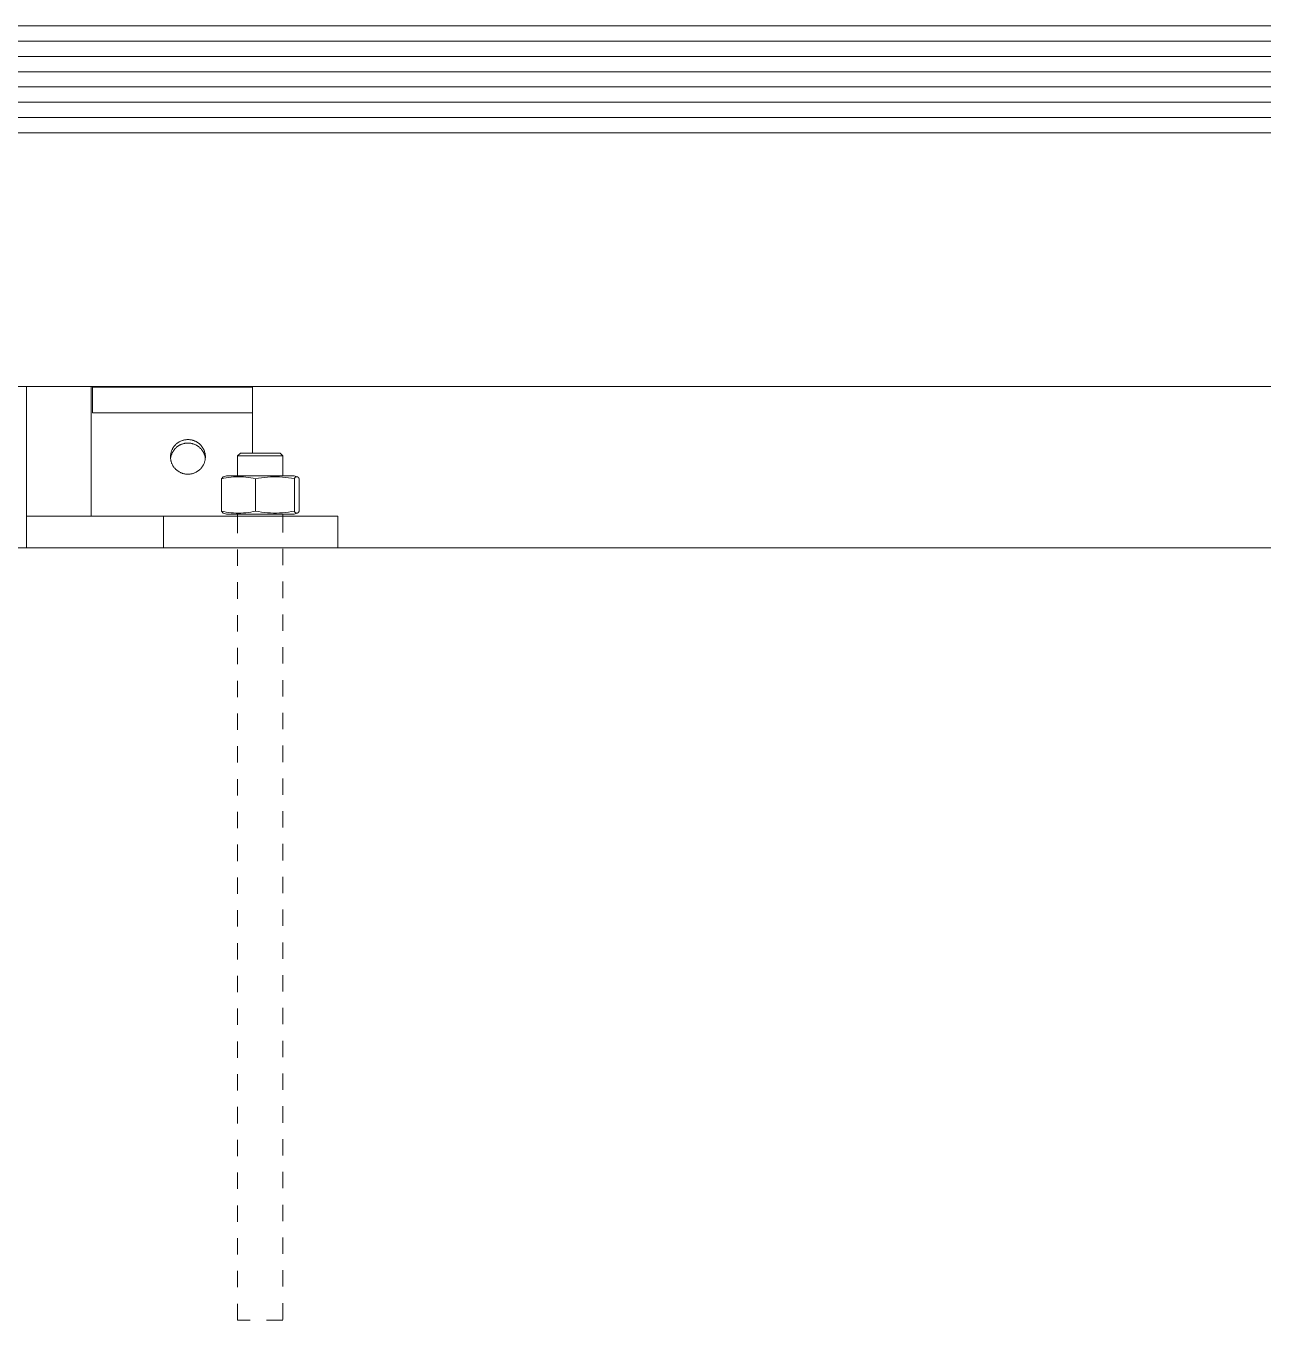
# Model space of a CAD drawing. Header units: inches. Extents: x -12 to 176, y -4 to 123.
# Drawn here: x 2.82 to 10.37, y 81.97 to 89.86 of the extents above; entities that cross this region are included whole.
import ezdxf

# ---------------------------------------------------------------- set-up
doc = ezdxf.new("R2010")
doc.units = ezdxf.units.IN
doc.linetypes.add('HIDDEN', pattern=[1.905, 1.27, -0.635])
doc.layers.add('ZANO_R', color=7, linetype='Continuous', lineweight=0)
doc.layers.add('ZANO_R_przerywana', color=250, linetype='HIDDEN', lineweight=0)

msp = doc.modelspace()

# ---------------------------------------------------------------- linework, layer by layer
at = {"layer": 'ZANO_R'}
for p, q in [((0.97829, 89.86074), (71.60828, 89.86074)), ((0.97829, 89.76764), (71.60828, 89.76764)), ((0.97829, 89.67454), (71.60828, 89.67454)), ((0.97829, 89.58144), (71.60828, 89.58144)), ((0.97829, 89.48834), (71.60828, 89.48834)), ((0.97829, 89.39524), (71.60828, 89.39524)), ((0.97829, 89.30214), (71.60828, 89.30214)), ((0.97829, 89.20904), (71.60828, 89.20904)), ((71.60828, 87.6609), (0.97829, 87.6609)), ((2.82868, 87.54515), (2.82868, 87.6609)), ((3.22238, 87.54515), (3.22238, 87.6609)), ((3.23026, 87.65768), (3.23026, 87.6609)), ((4.20664, 87.65768), (3.23026, 87.65768)), ((3.23026, 87.50034), (3.23026, 87.65768)), ((4.20664, 87.65768), (4.20664, 87.6609)), ((4.20664, 87.50034), (4.20664, 87.65768)), ((2.82868, 86.87097), (2.82868, 87.54515)), ((3.22238, 86.87097), (3.22238, 87.54515)), ((4.20664, 87.50034), (3.23026, 87.50034)), ((4.20664, 87.25483), (4.20664, 87.50034)), ((3.73465, 87.30351), (3.73718, 87.30615)), ((3.73718, 87.30615), (3.7398, 87.30871)), ((3.7398, 87.30871), (3.74251, 87.31117)), ((3.74251, 87.31117), (3.7453, 87.31353)), ((3.7453, 87.31353), (3.74817, 87.3158)), ((3.74817, 87.3158), (3.75112, 87.31796)), ((3.75112, 87.31796), (3.75414, 87.32002)), ((3.75414, 87.32002), (3.75723, 87.32198)), ((3.75723, 87.32198), (3.76039, 87.32382)), ((3.76039, 87.32382), (3.76361, 87.32556)), ((3.76361, 87.32556), (3.76689, 87.32718)), ((3.76735, 87.30626), (3.7641, 87.30466)), ((3.76689, 87.32718), (3.77022, 87.32869)), ((3.77065, 87.30775), (3.76735, 87.30626)), ((3.77022, 87.32869), (3.7736, 87.33008)), ((3.774, 87.30913), (3.77065, 87.30775)), ((3.7736, 87.33008), (3.77703, 87.33136)), ((3.7774, 87.31039), (3.774, 87.30913)), ((3.77703, 87.33136), (3.7805, 87.33251)), ((3.78083, 87.31153), (3.7774, 87.31039)), ((3.7805, 87.33251), (3.78401, 87.33354)), ((3.78431, 87.31255), (3.78083, 87.31153)), ((3.78401, 87.33354), (3.78756, 87.33445)), ((3.78781, 87.31346), (3.78431, 87.31255)), ((3.78756, 87.33445), (3.79113, 87.33524)), ((3.79135, 87.31424), (3.78781, 87.31346)), ((3.79113, 87.33524), (3.79473, 87.3359)), ((3.79491, 87.31491), (3.79135, 87.31424)), ((3.79473, 87.3359), (3.79834, 87.33644)), ((3.79849, 87.31545), (3.79491, 87.31491)), ((3.79834, 87.33644), (3.80198, 87.33685)), ((3.80209, 87.31587), (3.79849, 87.31545)), ((3.80198, 87.33685), (3.80562, 87.33714)), ((3.8057, 87.31616), (3.80209, 87.31587)), ((3.80562, 87.33714), (3.80928, 87.33729)), ((3.80932, 87.31633), (3.8057, 87.31616)), ((3.80928, 87.33729), (3.81294, 87.33732)), ((3.81294, 87.31638), (3.80932, 87.31633)), ((3.81294, 87.33732), (3.81659, 87.33729)), ((3.81656, 87.31633), (3.81294, 87.31638)), ((3.82018, 87.31616), (3.81656, 87.31633)), ((3.81659, 87.33729), (3.82025, 87.33714)), ((3.82379, 87.31587), (3.82018, 87.31616)), ((3.82025, 87.33714), (3.8239, 87.33685)), ((3.82738, 87.31545), (3.82379, 87.31587)), ((3.8239, 87.33685), (3.82753, 87.33644)), ((3.83096, 87.31491), (3.82738, 87.31545)), ((3.82753, 87.33644), (3.83115, 87.3359)), ((3.83452, 87.31424), (3.83096, 87.31491)), ((3.83115, 87.3359), (3.83475, 87.33524)), ((3.83806, 87.31346), (3.83452, 87.31424)), ((3.83475, 87.33524), (3.83832, 87.33445)), ((3.84157, 87.31255), (3.83806, 87.31346)), ((3.83832, 87.33445), (3.84186, 87.33354)), ((3.84504, 87.31153), (3.84157, 87.31255)), ((3.84186, 87.33354), (3.84537, 87.33251)), ((3.84848, 87.31039), (3.84504, 87.31153)), ((3.84537, 87.33251), (3.84884, 87.33136)), ((3.85187, 87.30913), (3.84848, 87.31039)), ((3.84884, 87.33136), (3.85227, 87.33008)), ((3.85522, 87.30775), (3.85187, 87.30913)), ((3.85227, 87.33008), (3.85565, 87.32869)), ((3.85853, 87.30626), (3.85522, 87.30775)), ((3.85565, 87.32869), (3.85898, 87.32718)), ((3.86177, 87.30466), (3.85853, 87.30626)), ((3.85898, 87.32718), (3.86226, 87.32556)), ((3.86226, 87.32556), (3.86548, 87.32382)), ((3.86548, 87.32382), (3.86864, 87.32198)), ((3.86864, 87.32198), (3.87173, 87.32002)), ((3.87173, 87.32002), (3.87475, 87.31796)), ((3.87475, 87.31796), (3.8777, 87.3158)), ((3.8777, 87.3158), (3.88057, 87.31353)), ((3.88057, 87.31353), (3.88336, 87.31117)), ((3.88336, 87.31117), (3.88607, 87.30871)), ((3.88607, 87.30871), (3.88869, 87.30615)), ((3.88869, 87.30615), (3.89122, 87.30351)), ((3.70665, 87.2338), (3.70678, 87.23745)), ((3.70665, 87.23014), (3.70665, 87.2338)), ((3.70678, 87.22648), (3.70665, 87.23014)), ((3.70678, 87.23745), (3.70703, 87.2411)), ((3.70703, 87.2411), (3.70741, 87.24474)), ((3.70741, 87.24474), (3.70792, 87.24836)), ((3.70817, 87.22867), (3.7076, 87.22509)), ((3.70792, 87.24836), (3.70855, 87.25197)), ((3.70885, 87.23223), (3.70817, 87.22867)), ((3.70855, 87.25197), (3.70931, 87.25554)), ((3.70966, 87.23576), (3.70885, 87.23223)), ((3.70931, 87.25554), (3.71019, 87.25909)), ((3.71058, 87.23926), (3.70966, 87.23576)), ((3.71019, 87.25909), (3.71119, 87.26261)), ((3.71163, 87.24273), (3.71058, 87.23926)), ((3.71119, 87.26261), (3.71232, 87.26609)), ((3.71279, 87.24616), (3.71163, 87.24273)), ((3.71232, 87.26609), (3.71356, 87.26953)), ((3.71407, 87.24955), (3.71279, 87.24616)), ((3.71356, 87.26953), (3.71492, 87.27293)), ((3.71546, 87.25289), (3.71407, 87.24955)), ((3.71492, 87.27293), (3.7164, 87.27627)), ((3.71697, 87.25618), (3.71546, 87.25289)), ((3.7164, 87.27627), (3.718, 87.27956)), ((3.71859, 87.25942), (3.71697, 87.25618)), ((3.718, 87.27956), (3.71971, 87.2828)), ((3.72032, 87.2626), (3.71859, 87.25942)), ((3.71971, 87.2828), (3.72153, 87.28597)), ((3.72216, 87.26572), (3.72032, 87.2626)), ((3.72153, 87.28597), (3.72346, 87.28908)), ((3.7241, 87.26878), (3.72216, 87.26572)), ((3.72346, 87.28908), (3.72549, 87.29212)), ((3.72615, 87.27177), (3.7241, 87.26878)), ((3.72549, 87.29212), (3.72763, 87.29508)), ((3.72829, 87.27469), (3.72615, 87.27177)), ((3.72763, 87.29508), (3.72988, 87.29797)), ((3.73054, 87.27753), (3.72829, 87.27469)), ((3.72988, 87.29797), (3.73222, 87.30078)), ((3.73288, 87.28029), (3.73054, 87.27753)), ((3.73222, 87.30078), (3.73465, 87.30351)), ((3.73531, 87.28297), (3.73288, 87.28029)), ((3.73784, 87.28557), (3.73531, 87.28297)), ((3.74045, 87.28808), (3.73784, 87.28557)), ((3.74314, 87.2905), (3.74045, 87.28808)), ((3.74592, 87.29282), (3.74314, 87.2905)), ((3.74878, 87.29505), (3.74592, 87.29282)), ((3.75171, 87.29718), (3.74878, 87.29505)), ((3.75471, 87.29921), (3.75171, 87.29718)), ((3.75777, 87.30113), (3.75471, 87.29921)), ((3.76091, 87.30295), (3.75777, 87.30113)), ((3.7641, 87.30466), (3.76091, 87.30295)), ((3.86497, 87.30295), (3.86177, 87.30466)), ((3.8681, 87.30113), (3.86497, 87.30295)), ((3.87117, 87.29921), (3.8681, 87.30113)), ((3.87417, 87.29718), (3.87117, 87.29921)), ((3.8771, 87.29505), (3.87417, 87.29718)), ((3.87995, 87.29282), (3.8771, 87.29505)), ((3.88273, 87.2905), (3.87995, 87.29282)), ((3.88542, 87.28808), (3.88273, 87.2905)), ((3.88804, 87.28557), (3.88542, 87.28808)), ((3.89056, 87.28297), (3.88804, 87.28557)), ((3.89299, 87.28029), (3.89056, 87.28297)), ((3.89122, 87.30351), (3.89366, 87.30078)), ((3.89534, 87.27753), (3.89299, 87.28029)), ((3.89366, 87.30078), (3.896, 87.29797)), ((3.89758, 87.27469), (3.89534, 87.27753)), ((3.896, 87.29797), (3.89824, 87.29508)), ((3.89973, 87.27177), (3.89758, 87.27469)), ((3.89824, 87.29508), (3.90038, 87.29212)), ((3.90177, 87.26878), (3.89973, 87.27177)), ((3.90038, 87.29212), (3.90242, 87.28908)), ((3.90372, 87.26572), (3.90177, 87.26878)), ((3.90242, 87.28908), (3.90434, 87.28597)), ((3.90555, 87.2626), (3.90372, 87.26572)), ((3.90434, 87.28597), (3.90616, 87.2828)), ((3.90728, 87.25942), (3.90555, 87.2626)), ((3.90616, 87.2828), (3.90787, 87.27956)), ((3.9089, 87.25618), (3.90728, 87.25942)), ((3.90787, 87.27956), (3.90947, 87.27627)), ((3.91041, 87.25289), (3.9089, 87.25618)), ((3.90947, 87.27627), (3.91095, 87.27293)), ((3.9118, 87.24955), (3.91041, 87.25289)), ((3.91095, 87.27293), (3.91231, 87.26953)), ((3.91308, 87.24616), (3.9118, 87.24955)), ((3.91231, 87.26953), (3.91356, 87.26609)), ((3.91425, 87.24273), (3.91308, 87.24616)), ((3.91356, 87.26609), (3.91468, 87.26261)), ((3.91529, 87.23926), (3.91425, 87.24273)), ((3.91468, 87.26261), (3.91568, 87.25909)), ((3.91622, 87.23576), (3.91529, 87.23926)), ((3.91568, 87.25909), (3.91656, 87.25554)), ((3.91702, 87.23223), (3.91622, 87.23576)), ((3.91656, 87.25554), (3.91732, 87.25197)), ((3.91771, 87.22867), (3.91702, 87.23223)), ((3.91732, 87.25197), (3.91795, 87.24836)), ((3.91827, 87.22509), (3.91771, 87.22867)), ((3.91795, 87.24836), (3.91846, 87.24474)), ((3.91846, 87.24474), (3.91884, 87.2411)), ((3.91884, 87.2411), (3.91909, 87.23745)), ((3.91909, 87.23745), (3.91922, 87.2338)), ((3.91922, 87.23014), (3.91909, 87.22648)), ((3.91922, 87.2338), (3.91922, 87.23014)), ((4.11609, 87.23761), (4.13331, 87.25483)), ((4.1161, 87.2376), (4.11609, 87.2376)), ((4.11609, 87.2376), (4.11609, 87.2376)), ((4.11609, 87.2376), (4.11609, 87.2376)), ((4.11609, 87.2376), (4.1161, 87.2376)), ((4.11609, 87.11703), (4.11609, 87.2376)), ((4.1161, 87.2376), (4.11622, 87.2376)), ((4.11622, 87.2376), (4.11676, 87.2376)), ((4.11676, 87.2376), (4.11905, 87.2376)), ((4.11905, 87.2376), (4.12776, 87.2376)), ((4.12776, 87.2376), (4.39167, 87.2376)), ((4.14352, 87.25483), (4.1334, 87.25483)), ((4.37445, 87.25483), (4.14352, 87.25483)), ((4.37437, 87.25483), (4.37445, 87.25483)), ((4.37445, 87.25483), (4.37445, 87.25483)), ((4.37445, 87.25483), (4.39167, 87.23761)), ((4.39168, 87.2376), (4.39168, 87.11703)), ((3.70703, 87.22284), (3.70678, 87.22648)), ((3.70741, 87.2192), (3.70703, 87.22284)), ((3.7076, 87.22509), (3.70716, 87.2215)), ((3.70792, 87.21557), (3.70741, 87.2192)), ((3.70855, 87.21197), (3.70792, 87.21557)), ((3.70931, 87.20839), (3.70855, 87.21197)), ((3.71019, 87.20484), (3.70931, 87.20839)), ((3.71119, 87.20133), (3.71019, 87.20484)), ((3.71232, 87.19784), (3.71119, 87.20133)), ((3.71356, 87.1944), (3.71232, 87.19784)), ((3.71492, 87.19101), (3.71356, 87.1944)), ((3.7164, 87.18767), (3.71492, 87.19101)), ((3.718, 87.18437), (3.7164, 87.18767)), ((3.71971, 87.18114), (3.718, 87.18437)), ((3.72153, 87.17797), (3.71971, 87.18114)), ((3.72346, 87.17486), (3.72153, 87.17797)), ((3.72549, 87.17182), (3.72346, 87.17486)), ((3.72763, 87.16885), (3.72549, 87.17182)), ((3.72988, 87.16596), (3.72763, 87.16885)), ((3.73222, 87.16315), (3.72988, 87.16596)), ((3.73465, 87.16042), (3.73222, 87.16315)), ((3.73718, 87.15778), (3.73465, 87.16042)), ((3.7398, 87.15523), (3.73718, 87.15778)), ((3.74251, 87.15277), (3.7398, 87.15523)), ((3.7453, 87.15041), (3.74251, 87.15277)), ((3.74817, 87.14814), (3.7453, 87.15041)), ((3.75112, 87.14598), (3.74817, 87.14814)), ((3.8777, 87.14814), (3.87475, 87.14598)), ((3.88057, 87.15041), (3.8777, 87.14814)), ((3.88336, 87.15277), (3.88057, 87.15041)), ((3.88607, 87.15523), (3.88336, 87.15277)), ((3.88869, 87.15778), (3.88607, 87.15523)), ((3.89122, 87.16042), (3.88869, 87.15778)), ((3.89366, 87.16315), (3.89122, 87.16042)), ((3.896, 87.16596), (3.89366, 87.16315)), ((3.89824, 87.16885), (3.896, 87.16596)), ((3.90038, 87.17182), (3.89824, 87.16885)), ((3.90242, 87.17486), (3.90038, 87.17182)), ((3.90434, 87.17797), (3.90242, 87.17486)), ((3.90616, 87.18114), (3.90434, 87.17797)), ((3.90787, 87.18437), (3.90616, 87.18114)), ((3.90947, 87.18767), (3.90787, 87.18437)), ((3.91095, 87.19101), (3.90947, 87.18767)), ((3.91231, 87.1944), (3.91095, 87.19101)), ((3.91356, 87.19784), (3.91231, 87.1944)), ((3.91468, 87.20133), (3.91356, 87.19784)), ((3.91568, 87.20484), (3.91468, 87.20133)), ((3.91656, 87.20839), (3.91568, 87.20484)), ((3.91732, 87.21197), (3.91656, 87.20839)), ((3.91795, 87.21557), (3.91732, 87.21197)), ((3.91846, 87.2192), (3.91795, 87.21557)), ((3.91871, 87.2215), (3.91827, 87.22509)), ((3.91884, 87.22284), (3.91846, 87.2192)), ((3.91909, 87.22648), (3.91884, 87.22284)), ((3.75414, 87.14391), (3.75112, 87.14598)), ((3.75723, 87.14196), (3.75414, 87.14391)), ((3.76039, 87.14011), (3.75723, 87.14196)), ((3.76361, 87.13838), (3.76039, 87.14011)), ((3.76689, 87.13675), (3.76361, 87.13838)), ((3.77022, 87.13525), (3.76689, 87.13675)), ((3.7736, 87.13385), (3.77022, 87.13525)), ((3.77703, 87.13258), (3.7736, 87.13385)), ((3.7805, 87.13143), (3.77703, 87.13258)), ((3.78401, 87.13039), (3.7805, 87.13143)), ((3.78756, 87.12948), (3.78401, 87.13039)), ((3.79113, 87.1287), (3.78756, 87.12948)), ((3.79473, 87.12803), (3.79113, 87.1287)), ((3.79834, 87.1275), (3.79473, 87.12803)), ((3.80198, 87.12709), (3.79834, 87.1275)), ((3.80562, 87.1268), (3.80198, 87.12709)), ((3.80928, 87.12664), (3.80562, 87.1268)), ((3.81294, 87.12661), (3.80928, 87.12664)), ((3.81659, 87.12664), (3.81294, 87.12661)), ((3.82025, 87.1268), (3.81659, 87.12664)), ((3.8239, 87.12709), (3.82025, 87.1268)), ((3.82753, 87.1275), (3.8239, 87.12709)), ((3.83115, 87.12803), (3.82753, 87.1275)), ((3.83475, 87.1287), (3.83115, 87.12803)), ((3.83832, 87.12948), (3.83475, 87.1287)), ((3.84186, 87.13039), (3.83832, 87.12948)), ((3.84537, 87.13143), (3.84186, 87.13039)), ((3.84884, 87.13258), (3.84537, 87.13143)), ((3.85227, 87.13385), (3.84884, 87.13258)), ((3.85565, 87.13525), (3.85227, 87.13385)), ((3.85898, 87.13675), (3.85565, 87.13525)), ((3.86226, 87.13838), (3.85898, 87.13675)), ((3.86548, 87.14011), (3.86226, 87.13838)), ((3.86864, 87.14196), (3.86548, 87.14011)), ((3.87173, 87.14391), (3.86864, 87.14196)), ((3.87475, 87.14598), (3.87173, 87.14391)), ((4.02866, 87.11028), (4.01722, 87.09816)), ((4.01722, 87.09816), (4.03188, 87.10149)), ((4.01722, 87.09816), (4.01722, 86.90166)), ((4.02866, 87.11029), (4.04719, 87.11703)), ((4.03188, 87.10149), (4.04665, 87.10432)), ((4.04665, 87.10432), (4.06151, 87.10663)), ((4.06469, 87.11703), (4.04721, 87.11703)), ((4.06151, 87.10663), (4.07644, 87.10844)), ((4.46056, 87.11703), (4.06469, 87.11703)), ((4.07644, 87.10844), (4.09142, 87.10973)), ((4.09142, 87.10973), (4.10644, 87.11051)), ((4.10644, 87.11051), (4.12147, 87.11076)), ((4.12147, 87.11076), (4.13651, 87.11051)), ((4.13651, 87.11051), (4.15153, 87.10973)), ((4.15153, 87.10973), (4.16651, 87.10844)), ((4.16651, 87.10844), (4.18144, 87.10663)), ((4.18144, 87.10663), (4.1963, 87.10432)), ((4.1963, 87.10432), (4.21106, 87.10149)), ((4.21106, 87.10149), (4.22573, 87.09816)), ((4.22573, 87.09816), (4.24372, 87.10173)), ((4.22573, 86.90166), (4.22573, 87.09816)), ((4.24372, 87.10173), (4.26182, 87.10471)), ((4.26182, 87.10471), (4.28, 87.1071)), ((4.28, 87.1071), (4.29825, 87.10889)), ((4.29825, 87.10889), (4.31656, 87.11009)), ((4.31656, 87.11009), (4.33489, 87.11069)), ((4.33489, 87.11069), (4.35323, 87.11069)), ((4.35323, 87.11069), (4.37156, 87.11009)), ((4.37156, 87.11009), (4.38986, 87.10889)), ((4.38986, 87.10889), (4.40812, 87.1071)), ((4.40812, 87.1071), (4.4263, 87.10471)), ((4.4263, 87.10471), (4.4444, 87.10173)), ((4.4444, 87.10173), (4.46239, 87.09816)), ((4.46058, 87.11703), (4.47825, 87.1106)), ((4.46239, 87.09816), (4.46245, 87.09864)), ((4.46239, 87.09816), (4.46239, 86.90166)), ((4.46245, 87.09864), (4.46253, 87.09913)), ((4.46253, 87.09913), (4.46263, 87.09961)), ((4.46263, 87.09961), (4.46274, 87.10009)), ((4.46274, 87.10009), (4.46287, 87.10057)), ((4.46287, 87.10057), (4.46302, 87.10104)), ((4.46302, 87.10104), (4.46318, 87.1015)), ((4.46318, 87.1015), (4.46336, 87.10196)), ((4.46336, 87.10196), (4.46355, 87.10242)), ((4.46355, 87.10242), (4.46376, 87.10286)), ((4.46376, 87.10286), (4.46399, 87.1033)), ((4.46399, 87.1033), (4.46423, 87.10373)), ((4.46423, 87.10373), (4.46448, 87.10415)), ((4.46448, 87.10415), (4.46475, 87.10456)), ((4.46475, 87.10456), (4.46504, 87.10496)), ((4.46504, 87.10496), (4.46534, 87.10536)), ((4.46534, 87.10536), (4.46565, 87.10574)), ((4.46565, 87.10574), (4.46597, 87.10611)), ((4.46597, 87.10611), (4.46631, 87.10647)), ((4.46631, 87.10647), (4.46666, 87.10682)), ((4.46666, 87.10682), (4.46702, 87.10715)), ((4.46702, 87.10715), (4.46739, 87.10747)), ((4.46739, 87.10747), (4.46778, 87.10778)), ((4.46778, 87.10778), (4.46817, 87.10808)), ((4.46817, 87.10808), (4.46857, 87.10836)), ((4.46857, 87.10836), (4.46899, 87.10863)), ((4.46899, 87.10863), (4.46941, 87.10888)), ((4.46941, 87.10888), (4.46984, 87.10912)), ((4.46984, 87.10912), (4.47028, 87.10934)), ((4.47028, 87.10934), (4.47073, 87.10955)), ((4.47073, 87.10955), (4.47118, 87.10974)), ((4.47118, 87.10974), (4.47164, 87.10992)), ((4.47164, 87.10992), (4.47211, 87.11008)), ((4.47211, 87.11008), (4.47258, 87.11022)), ((4.47258, 87.11022), (4.47305, 87.11035)), ((4.47305, 87.11035), (4.47353, 87.11046)), ((4.47353, 87.11046), (4.47402, 87.11055)), ((4.47402, 87.11055), (4.4745, 87.11063)), ((4.4745, 87.11063), (4.47499, 87.11069)), ((4.47499, 87.11069), (4.47548, 87.11073)), ((4.47548, 87.11073), (4.47598, 87.11076)), ((4.47598, 87.11076), (4.47647, 87.11076)), ((4.47647, 87.11076), (4.47696, 87.11076)), ((4.47696, 87.11076), (4.47745, 87.11073)), ((4.47745, 87.11073), (4.47794, 87.11069)), ((4.47794, 87.11069), (4.47843, 87.11063)), ((4.47843, 87.11063), (4.47892, 87.11055)), ((4.47892, 87.11055), (4.4794, 87.11046)), ((4.4794, 87.11046), (4.47988, 87.11035)), ((4.47988, 87.11035), (4.48036, 87.11022)), ((4.48036, 87.11022), (4.48083, 87.11008)), ((4.48083, 87.11008), (4.4813, 87.10992)), ((4.4813, 87.10992), (4.48176, 87.10974)), ((4.48176, 87.10974), (4.48221, 87.10955)), ((4.48221, 87.10955), (4.48266, 87.10934)), ((4.48266, 87.10934), (4.48309, 87.10912)), ((4.48309, 87.10912), (4.48353, 87.10888)), ((4.48353, 87.10888), (4.48395, 87.10863)), ((4.48395, 87.10863), (4.48436, 87.10836)), ((4.48436, 87.10836), (4.48477, 87.10808)), ((4.48477, 87.10808), (4.48516, 87.10778)), ((4.48516, 87.10778), (4.48554, 87.10747)), ((4.48554, 87.10747), (4.48592, 87.10715)), ((4.48592, 87.10715), (4.48628, 87.10682)), ((4.48628, 87.10682), (4.48663, 87.10647)), ((4.48663, 87.10647), (4.48696, 87.10611)), ((4.48696, 87.10611), (4.48729, 87.10574)), ((4.48729, 87.10574), (4.4876, 87.10536)), ((4.4876, 87.10536), (4.4879, 87.10496)), ((4.4879, 87.10496), (4.48818, 87.10456)), ((4.48818, 87.10456), (4.48845, 87.10415)), ((4.48845, 87.10415), (4.48871, 87.10373)), ((4.48871, 87.10373), (4.48895, 87.1033)), ((4.48895, 87.1033), (4.48917, 87.10286)), ((4.48917, 87.10286), (4.48938, 87.10242)), ((4.48938, 87.10242), (4.48958, 87.10196)), ((4.48958, 87.10196), (4.48976, 87.1015)), ((4.48976, 87.1015), (4.48992, 87.10104)), ((4.48992, 87.10104), (4.49006, 87.10057)), ((4.49006, 87.10057), (4.49019, 87.10009)), ((4.49019, 87.10009), (4.49031, 87.09961)), ((4.49031, 87.09961), (4.4904, 87.09913)), ((4.4904, 87.09913), (4.49048, 87.09864)), ((4.49048, 87.09864), (4.49054, 87.09816)), ((4.49054, 86.90166), (4.49054, 87.09816)), ((2.82868, 86.87097), (3.22238, 86.87097)), ((2.82868, 86.87097), (2.82868, 86.67624)), ((3.46648, 86.87097), (3.22238, 86.87097)), ((3.66333, 86.87097), (3.46648, 86.87097)), ((4.52947, 86.87097), (3.66333, 86.87097)), ((3.66333, 86.67624), (3.66333, 86.87097)), ((4.01722, 86.90166), (4.02866, 86.88953)), ((4.03188, 86.89833), (4.01722, 86.90166)), ((4.04719, 86.88278), (4.02866, 86.88953)), ((4.04665, 86.8955), (4.03188, 86.89833)), ((4.06151, 86.89318), (4.04665, 86.8955)), ((4.0472, 86.88278), (4.04719, 86.88278)), ((4.04719, 86.88278), (4.04719, 86.88278)), ((4.04719, 86.88278), (4.04719, 86.88278)), ((4.04719, 86.88278), (4.04721, 86.88278)), ((4.04721, 86.88278), (4.04739, 86.88278)), ((4.04739, 86.88278), (4.0482, 86.88278)), ((4.0482, 86.88278), (4.05164, 86.88278)), ((4.05164, 86.88278), (4.06469, 86.88278)), ((4.07644, 86.89138), (4.06151, 86.89318)), ((4.06469, 86.88278), (4.46056, 86.88278)), ((4.09142, 86.89008), (4.07644, 86.89138)), ((4.10644, 86.88931), (4.09142, 86.89008)), ((4.12147, 86.88905), (4.10644, 86.88931)), ((4.11609, 86.87097), (4.11609, 86.88278)), ((4.13651, 86.88931), (4.12147, 86.88905)), ((4.15153, 86.89008), (4.13651, 86.88931)), ((4.16651, 86.89138), (4.15153, 86.89008)), ((4.18144, 86.89318), (4.16651, 86.89138)), ((4.1963, 86.8955), (4.18144, 86.89318)), ((4.21106, 86.89833), (4.1963, 86.8955)), ((4.22573, 86.90166), (4.21106, 86.89833)), ((4.24372, 86.89809), (4.22573, 86.90166)), ((4.26182, 86.8951), (4.24372, 86.89809)), ((4.28, 86.89272), (4.26182, 86.8951)), ((4.29825, 86.89092), (4.28, 86.89272)), ((4.31656, 86.88972), (4.29825, 86.89092)), ((4.33489, 86.88912), (4.31656, 86.88972)), ((4.35323, 86.88912), (4.33489, 86.88912)), ((4.37156, 86.88972), (4.35323, 86.88912)), ((4.38986, 86.89092), (4.37156, 86.88972)), ((4.40812, 86.89272), (4.38986, 86.89092)), ((4.39168, 86.88278), (4.39168, 86.87097)), ((4.4263, 86.8951), (4.40812, 86.89272)), ((4.4444, 86.89809), (4.4263, 86.8951)), ((4.46239, 86.90166), (4.4444, 86.89809)), ((4.47825, 86.88921), (4.46058, 86.88278)), ((4.46245, 86.90117), (4.46239, 86.90166)), ((4.46253, 86.90068), (4.46245, 86.90117)), ((4.46263, 86.9002), (4.46253, 86.90068)), ((4.46274, 86.89972), (4.46263, 86.9002)), ((4.46287, 86.89925), (4.46274, 86.89972)), ((4.46302, 86.89878), (4.46287, 86.89925)), ((4.46318, 86.89831), (4.46302, 86.89878)), ((4.46336, 86.89785), (4.46318, 86.89831)), ((4.46355, 86.8974), (4.46336, 86.89785)), ((4.46376, 86.89695), (4.46355, 86.8974)), ((4.46399, 86.89652), (4.46376, 86.89695)), ((4.46423, 86.89609), (4.46399, 86.89652)), ((4.46448, 86.89566), (4.46423, 86.89609)), ((4.46475, 86.89525), (4.46448, 86.89566)), ((4.46504, 86.89485), (4.46475, 86.89525)), ((4.46534, 86.89446), (4.46504, 86.89485)), ((4.46565, 86.89408), (4.46534, 86.89446)), ((4.46597, 86.8937), (4.46565, 86.89408)), ((4.46631, 86.89335), (4.46597, 86.8937)), ((4.46666, 86.893), (4.46631, 86.89335)), ((4.46702, 86.89266), (4.46666, 86.893)), ((4.46739, 86.89234), (4.46702, 86.89266)), ((4.46778, 86.89203), (4.46739, 86.89234)), ((4.46817, 86.89174), (4.46778, 86.89203)), ((4.46857, 86.89145), (4.46817, 86.89174)), ((4.46899, 86.89119), (4.46857, 86.89145)), ((4.46941, 86.89093), (4.46899, 86.89119)), ((4.46984, 86.8907), (4.46941, 86.89093)), ((4.47028, 86.89047), (4.46984, 86.8907)), ((4.47073, 86.89027), (4.47028, 86.89047)), ((4.47118, 86.89007), (4.47073, 86.89027)), ((4.47164, 86.8899), (4.47118, 86.89007)), ((4.47211, 86.88974), (4.47164, 86.8899)), ((4.47258, 86.88959), (4.47211, 86.88974)), ((4.47305, 86.88947), (4.47258, 86.88959)), ((4.47353, 86.88936), (4.47305, 86.88947)), ((4.47402, 86.88926), (4.47353, 86.88936)), ((4.4745, 86.88919), (4.47402, 86.88926)), ((4.47499, 86.88913), (4.4745, 86.88919)), ((4.47548, 86.88908), (4.47499, 86.88913)), ((4.47598, 86.88906), (4.47548, 86.88908)), ((4.47647, 86.88905), (4.47598, 86.88906)), ((4.47696, 86.88906), (4.47647, 86.88905)), ((4.47745, 86.88908), (4.47696, 86.88906)), ((4.47794, 86.88913), (4.47745, 86.88908)), ((4.47843, 86.88919), (4.47794, 86.88913)), ((4.47892, 86.88926), (4.47843, 86.88919)), ((4.4794, 86.88936), (4.47892, 86.88926)), ((4.47988, 86.88947), (4.4794, 86.88936)), ((4.48036, 86.88959), (4.47988, 86.88947)), ((4.48083, 86.88974), (4.48036, 86.88959)), ((4.4813, 86.8899), (4.48083, 86.88974)), ((4.48176, 86.89007), (4.4813, 86.8899)), ((4.48221, 86.89027), (4.48176, 86.89007)), ((4.48266, 86.89047), (4.48221, 86.89027)), ((4.48309, 86.8907), (4.48266, 86.89047)), ((4.48353, 86.89093), (4.48309, 86.8907)), ((4.48395, 86.89119), (4.48353, 86.89093)), ((4.48436, 86.89145), (4.48395, 86.89119)), ((4.48477, 86.89174), (4.48436, 86.89145)), ((4.48516, 86.89203), (4.48477, 86.89174)), ((4.48554, 86.89234), (4.48516, 86.89203)), ((4.48592, 86.89266), (4.48554, 86.89234)), ((4.48628, 86.893), (4.48592, 86.89266)), ((4.48663, 86.89335), (4.48628, 86.893)), ((4.48696, 86.8937), (4.48663, 86.89335)), ((4.48729, 86.89408), (4.48696, 86.8937)), ((4.4876, 86.89446), (4.48729, 86.89408)), ((4.4879, 86.89485), (4.4876, 86.89446)), ((4.48818, 86.89525), (4.4879, 86.89485)), ((4.48845, 86.89566), (4.48818, 86.89525)), ((4.48871, 86.89609), (4.48845, 86.89566)), ((4.48895, 86.89652), (4.48871, 86.89609)), ((4.48917, 86.89695), (4.48895, 86.89652)), ((4.48938, 86.8974), (4.48917, 86.89695)), ((4.48958, 86.89785), (4.48938, 86.8974)), ((4.48976, 86.89831), (4.48958, 86.89785)), ((4.48992, 86.89878), (4.48976, 86.89831)), ((4.49006, 86.89925), (4.48992, 86.89878)), ((4.49019, 86.89972), (4.49006, 86.89925)), ((4.49031, 86.9002), (4.49019, 86.89972)), ((4.4904, 86.90068), (4.49031, 86.9002)), ((4.49048, 86.90117), (4.4904, 86.90068)), ((4.49054, 86.90166), (4.49048, 86.90117)), ((4.72632, 86.87097), (4.52947, 86.87097)), ((4.72632, 86.67624), (4.72632, 86.87097))]:
    msp.add_line(p, q, dxfattribs=at)
msp.add_lwpolyline([(-3.24405, 86.67624), (76.4408, 86.67624), (76.4408, 70.9282), (-3.24405, 70.9282)], close=True, dxfattribs=at)
at = {"layer": 'ZANO_R_przerywana', "ltscale": 0.05}
for p, q in [((4.11609, 81.96693), (4.11609, 86.87097)), ((4.39168, 86.87097), (4.39168, 81.96693)), ((4.12776, 81.96693), (4.11618, 81.96693)), ((4.39168, 81.96693), (4.12776, 81.96693)), ((4.39158, 81.96693), (4.39168, 81.96693)), ((4.39168, 81.96693), (4.39168, 81.96693))]:
    msp.add_line(p, q, dxfattribs=at)

doc.saveas('drawing.dxf')
